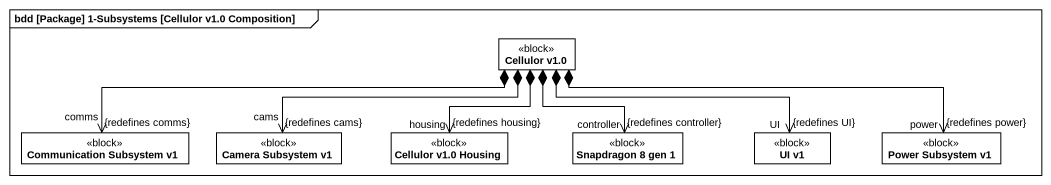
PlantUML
@startuml
mainframe bdd [Package] 1-Subsystems [Cellulor v1.0 Composition]
hide circle
hide empty members
class "Cellulor v1.0" as Cellulor_v1_0 <<block>>
class "Communication Subsystem v1" as Communication_Subsystem_v1 <<block>>
class "Camera Subsystem v1" as Camera_Subsystem_v1 <<block>>
class "Cellulor v1.0 Housing" as Cellulor_v1_0_Housing <<block>>
class "Snapdragon 8 gen 1" as Snapdragon_8_gen_1 <<block>>
class "UI v1" as UI_v1 <<block>>
class "Power Subsystem v1" as Power_Subsystem_v1 <<block>>
Cellulor_v1_0 *-left-> "comms\n{redefines comms}" Communication_Subsystem_v1
Cellulor_v1_0 *-left-> "cams\n{redefines cams}" Camera_Subsystem_v1
Cellulor_v1_0 *--> "housing\n{redefines housing}" Cellulor_v1_0_Housing
Cellulor_v1_0 *--> "controller\n{redefines controller}" Snapdragon_8_gen_1
Cellulor_v1_0 *-right-> "UI\n{redefines UI}" UI_v1
Cellulor_v1_0 *-right-> "power\n{redefines power}" Power_Subsystem_v1
@enduml
